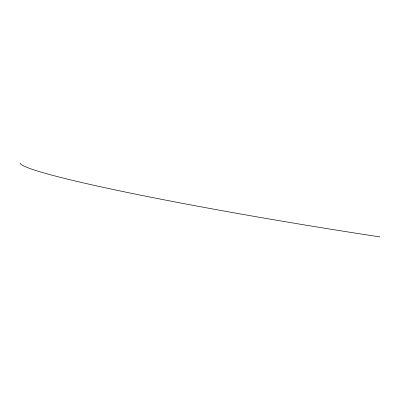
<?xml version="1.0" encoding="UTF-8"?>
<svg xmlns="http://www.w3.org/2000/svg" width="400" height="400" viewBox="0 0 400 400"><rect width="100%" height="100%" fill="white"/><g stroke="black" fill="none" stroke-linecap="round" stroke-linejoin="round"><path stroke-width="0.6" d="M380 236.925A311.255 16.005 9.2 0 1 20 163.075"/></g></svg>
